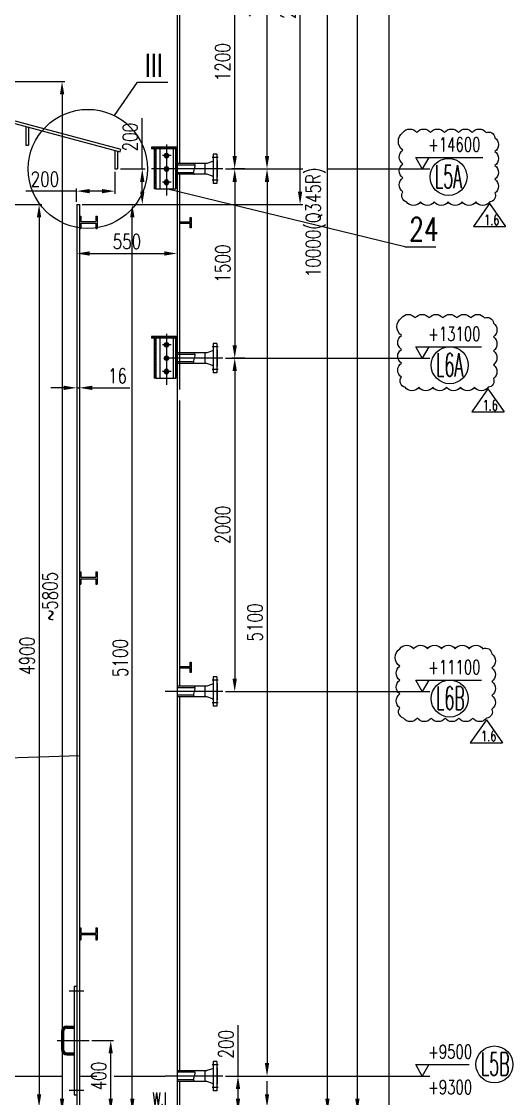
# Model space of a CAD drawing. Extents: x 45567 to 121349, y -17555 to 19241.
# Drawn here: x 45737.4 to 45843.2, y 10182.2 to 10415.1 of the extents above; entities that cross this region are included whole.
import ezdxf
from ezdxf.enums import TextEntityAlignment as Align

# ---------------------------------------------------------------- set-up
doc = ezdxf.new("R2010")
doc.units = 0
doc.header["$LTSCALE"] = 30
doc.header["$MEASUREMENT"] = 0
doc.linetypes.add('CENTER2', pattern=[1.125, 0.75, -0.125, 0.125, -0.125])
doc.linetypes.add('LIDIVIDE', pattern=[0.65, 0.4, -0.05, 0.05, -0.05, 0.05, -0.05])
doc.layers.get('DEFPOINTS').update_dxf_attribs({"linetype": 'CONTINUOUS'})
for name, color, linetype in [('1', 2, 'CONTINUOUS'), ('2', 1, 'CONTINUOUS'), ('3', 3, 'CENTER2'), ('4', 3, 'CENTER2'), ('5', 6, 'LIDIVIDE')]:
    doc.layers.add(name, color=color, linetype=linetype)
doc.styles.add('HZ', font='simplex.shx', dxfattribs={"width": 0.75, "bigfont": 'SBTXT.shx'})
doc.styles.get("Standard").update_dxf_attribs({"font": 'simplex', "width": 0.75, "bigfont": 'SBTXT'})
doc.dimstyles.new('STANDARD$0', dxfattribs={"dimtxt": 3.2, "dimasz": 2.8, "dimexe": 0.6, "dimexo": 0.6, "dimgap": 1, "dimtad": 1, "dimdec": 0, "dimzin": 0, "dimdsep": 46, "dimtxsty": 'HZ', "dimcen": 0.09, "dimadec": 0, "dimazin": 0, "dimtfac": 1, "dimtdec": 0, "dimtmove": 0, "dimatfit": 3, "dimfxl": 0, "dimtolj": 1, "dimtzin": 0, "dimarcsym": 0})
doc.dimstyles.new('STANDARD$2', dxfattribs={"dimtxt": 3.2, "dimasz": 2.8, "dimexe": 1, "dimexo": 0, "dimgap": 0.4, "dimtad": 1, "dimtih": 1, "dimtoh": 1, "dimdec": 0, "dimzin": 0, "dimdsep": 46, "dimtxsty": 'HZ', "dimcen": 0.75, "dimclrd": 256, "dimclre": 256, "dimclrt": 256, "dimadec": 0, "dimazin": 0, "dimtfac": 1, "dimtdec": 0, "dimtmove": 0, "dimatfit": 3, "dimfxl": 0, "dimtolj": 1, "dimtzin": 0, "dimlwd": -1, "dimlwe": -1, "dimarcsym": 0})

# ---------------------------------------------------------------- blocks, each defined once
blk = doc.blocks.new('*D1521')
at = {"layer": '1', "color": 0, "lineweight": -2}
for p, q in [((45790.54, 10183.14), (45790.54, 10185.94)), ((45772.39, 10180.34), (45791.14, 10180.34)), ((45772.39, 10179.38), (45791.14, 10179.38)), ((45790.54, 10180.34), (45790.54, 10179.38)), ((45790.54, 10176.58), (45790.54, 10167.9))]:
    blk.add_line(p, q, dxfattribs=at)
at = {"layer": '1', "color": 0}
for points in [[(45790.07, 10183.14), (45791, 10183.14), (45790.54, 10180.34)], [(45790.07, 10176.58), (45791, 10176.58), (45790.54, 10179.38)]]:
    blk.add_solid(points, dxfattribs=at)
at = {"layer": 'DEFPOINTS', "color": 0}
for p in [(45771.79, 10180.34), (45771.79, 10179.38), (45790.54, 10180.34)]:
    blk.add_point(p, dxfattribs=at)
at = {"layer": '1', "color": 0, "insert": (45787.94, 10170.84), "char_height": 3.2, "attachment_point": 5, "rotation": 90, "style": 'HZ'}
blk.add_mtext('\\A1;25', dxfattribs=at)
blk = doc.blocks.new('*D1522')
at = {"layer": '1', "color": 0, "lineweight": -2}
for p, q in [((45784.26, 10187.07), (45784.26, 10198.05)), ((45781.58, 10187.07), (45784.86, 10187.07)), ((45784.26, 10182.18), (45784.26, 10184.27)), ((45790.96, 10179.38), (45783.66, 10179.38))]:
    blk.add_line(p, q, dxfattribs=at)
at = {"layer": '1', "color": 0}
for points in [[(45783.79, 10184.27), (45784.73, 10184.27), (45784.26, 10187.07)], [(45783.79, 10182.18), (45784.73, 10182.18), (45784.26, 10179.38)]]:
    blk.add_solid(points, dxfattribs=at)
at = {"layer": 'DEFPOINTS', "color": 0}
for p in [(45780.98, 10187.07), (45784.26, 10187.07), (45791.56, 10179.38)]:
    blk.add_point(p, dxfattribs=at)
at = {"layer": '1', "color": 0, "insert": (45781.66, 10193.96), "char_height": 3.2, "attachment_point": 5, "rotation": 90, "style": 'HZ'}
blk.add_mtext('\\A1;200', dxfattribs=at)
blk = doc.blocks.new('*D1534')
at = {"layer": '1', "color": 0, "lineweight": -2}
for p, q in [((45752.66, 10194.77), (45757.33, 10194.77)), ((45756.73, 10182.18), (45756.73, 10191.97)), ((45757.06, 10179.38), (45757.33, 10179.38))]:
    blk.add_line(p, q, dxfattribs=at)
at = {"layer": '1', "color": 0}
for points in [[(45756.26, 10191.97), (45757.19, 10191.97), (45756.73, 10194.77)], [(45756.26, 10182.18), (45757.19, 10182.18), (45756.73, 10179.38)]]:
    blk.add_solid(points, dxfattribs=at)
at = {"layer": 'DEFPOINTS', "color": 0}
for p in [(45752.06, 10194.77), (45756.73, 10194.77), (45756.46, 10179.38)]:
    blk.add_point(p, dxfattribs=at)
at = {"layer": '1', "color": 0, "insert": (45754.13, 10187.07), "char_height": 3.2, "attachment_point": 5, "rotation": 90, "style": 'HZ'}
blk.add_mtext('\\A1;400', dxfattribs=at)
blk = doc.blocks.new('*D1535')
at = {"layer": '1', "color": 0, "lineweight": -2}
for p, q in [((45750.54, 10375.54), (45762, 10375.54)), ((45761.4, 10182.18), (45761.4, 10372.74)), ((45760.72, 10179.38), (45762, 10179.38))]:
    blk.add_line(p, q, dxfattribs=at)
at = {"layer": '1', "color": 0}
for points in [[(45760.93, 10372.74), (45761.87, 10372.74), (45761.4, 10375.54)], [(45760.93, 10182.18), (45761.87, 10182.18), (45761.4, 10179.38)]]:
    blk.add_solid(points, dxfattribs=at)
at = {"layer": 'DEFPOINTS', "color": 0}
for p in [(45749.94, 10375.54), (45761.4, 10375.54), (45760.12, 10179.38)]:
    blk.add_point(p, dxfattribs=at)
at = {"layer": '1', "color": 0, "insert": (45758.8, 10277.46), "char_height": 3.2, "attachment_point": 5, "rotation": 90, "style": 'HZ'}
blk.add_mtext('\\A1;5100', dxfattribs=at)
blk = doc.blocks.new('*D1546')
at = {"layer": '1', "color": 0, "lineweight": -2}
for p, q in [((45781.58, 10383.23), (45791.14, 10383.23)), ((45790.54, 10380.43), (45790.54, 10189.87)), ((45784.86, 10187.07), (45791.14, 10187.07))]:
    blk.add_line(p, q, dxfattribs=at)
at = {"layer": '1', "color": 0}
for points in [[(45790.07, 10380.43), (45791, 10380.43), (45790.54, 10383.23)], [(45790.07, 10189.87), (45791, 10189.87), (45790.54, 10187.07)]]:
    blk.add_solid(points, dxfattribs=at)
at = {"layer": 'DEFPOINTS', "color": 0}
for p in [(45780.98, 10383.23), (45784.26, 10187.07), (45790.54, 10187.07)]:
    blk.add_point(p, dxfattribs=at)
at = {"layer": '1', "color": 0, "insert": (45787.94, 10285.15), "char_height": 3.2, "attachment_point": 5, "rotation": 90, "style": 'HZ'}
blk.add_mtext('\\A1;5100', dxfattribs=at)
blk = doc.blocks.new('*D1547')
at = {"layer": '1', "color": 0, "lineweight": -2}
for p, q in [((45781.58, 10456.31), (45791.14, 10456.31)), ((45790.54, 10386.03), (45790.54, 10453.51)), ((45786.96, 10383.23), (45791.14, 10383.23))]:
    blk.add_line(p, q, dxfattribs=at)
at = {"layer": '1', "color": 0}
for points in [[(45790.07, 10453.51), (45791, 10453.51), (45790.54, 10456.31)], [(45790.07, 10386.03), (45791, 10386.03), (45790.54, 10383.23)]]:
    blk.add_solid(points, dxfattribs=at)
at = {"layer": 'DEFPOINTS', "color": 0}
for p in [(45780.98, 10456.31), (45790.54, 10456.31), (45786.36, 10383.23)]:
    blk.add_point(p, dxfattribs=at)
at = {"layer": '1', "color": 0, "insert": (45787.94, 10419.77), "char_height": 3.2, "attachment_point": 5, "rotation": 90, "style": 'HZ'}
blk.add_mtext('\\A1;1900', dxfattribs=at)
blk = doc.blocks.new('*D1548')
at = {"layer": '1', "color": 0, "lineweight": -2}
for p, q in [((45751.13, 10429.38), (45784.14, 10429.38)), ((45783.54, 10386.03), (45783.54, 10426.58)), ((45783.17, 10383.23), (45782.94, 10383.23))]:
    blk.add_line(p, q, dxfattribs=at)
at = {"layer": '1', "color": 0}
for points in [[(45783.08, 10426.58), (45784.01, 10426.58), (45783.54, 10429.38)], [(45783.08, 10386.03), (45784.01, 10386.03), (45783.54, 10383.23)]]:
    blk.add_solid(points, dxfattribs=at)
at = {"layer": 'DEFPOINTS', "color": 0}
for p in [(45750.53, 10429.38), (45783.54, 10429.38), (45783.77, 10383.23)]:
    blk.add_point(p, dxfattribs=at)
at = {"layer": '1', "color": 0, "insert": (45780.94, 10406.31), "char_height": 3.2, "attachment_point": 5, "rotation": 90, "style": 'HZ'}
blk.add_mtext('\\A1;1200', dxfattribs=at)
blk = doc.blocks.new('*D1550')
at = {"layer": '1', "color": 0, "lineweight": -2}
for p, q in [((45782.78, 10464), (45798.29, 10464)), ((45797.69, 10378.34), (45797.69, 10461.2)), ((45762.6, 10375.54), (45798.29, 10375.54))]:
    blk.add_line(p, q, dxfattribs=at)
at = {"layer": '1', "color": 0}
for points in [[(45797.22, 10461.2), (45798.15, 10461.2), (45797.69, 10464)], [(45797.22, 10378.34), (45798.15, 10378.34), (45797.69, 10375.54)]]:
    blk.add_solid(points, dxfattribs=at)
at = {"layer": 'DEFPOINTS', "color": 0}
for p in [(45782.18, 10464), (45797.69, 10464), (45762, 10375.54)]:
    blk.add_point(p, dxfattribs=at)
at = {"layer": '1', "color": 0, "insert": (45795.09, 10419.77), "char_height": 3.2, "attachment_point": 5, "rotation": 90, "style": 'HZ'}
blk.add_mtext('\\A1;2300', dxfattribs=at)
blk = doc.blocks.new('*D1565')
at = {"layer": '1', "color": 0, "lineweight": -2}
for p, q in [((45772.19, 10564), (45804.2, 10564)), ((45803.6, 10182.18), (45803.6, 10561.2)), ((45794.38, 10179.38), (45804.2, 10179.38))]:
    blk.add_line(p, q, dxfattribs=at)
at = {"layer": '1', "color": 0}
for points in [[(45803.14, 10561.2), (45804.07, 10561.2), (45803.6, 10564)], [(45803.14, 10182.18), (45804.07, 10182.18), (45803.6, 10179.38)]]:
    blk.add_solid(points, dxfattribs=at)
at = {"layer": 'DEFPOINTS', "color": 0}
for p in [(45771.59, 10564), (45803.6, 10564), (45793.78, 10179.38)]:
    blk.add_point(p, dxfattribs=at)
at = {"layer": '1', "color": 0, "insert": (45801.07, 10371.69), "char_height": 3.2, "attachment_point": 5, "rotation": 90, "style": 'HZ'}
blk.add_mtext('\\A1;10000(Q345R)', dxfattribs=at)
blk = doc.blocks.new('*D1574')
at = {"layer": '1', "color": 0, "lineweight": -2}
for p, q in [((45804.2, 11006.31), (45810.68, 11006.31)), ((45810.08, 10182.18), (45810.08, 11003.51)), ((45801.56, 10179.38), (45810.68, 10179.38))]:
    blk.add_line(p, q, dxfattribs=at)
at = {"layer": '1', "color": 0}
for points in [[(45809.61, 11003.51), (45810.55, 11003.51), (45810.08, 11006.31)], [(45809.61, 10182.18), (45810.55, 10182.18), (45810.08, 10179.38)]]:
    blk.add_solid(points, dxfattribs=at)
at = {"layer": 'DEFPOINTS', "color": 0}
for p in [(45803.6, 11006.31), (45810.08, 11006.31), (45800.96, 10179.38)]:
    blk.add_point(p, dxfattribs=at)
at = {"layer": '1', "color": 0, "insert": (45807.54, 10592.84), "char_height": 3.2, "attachment_point": 5, "rotation": 90, "style": 'HZ'}
blk.add_mtext('\\A1;21500(T.L TO T.L)', dxfattribs=at)
blk = doc.blocks.new('*D1575')
at = {"layer": '1', "color": 0, "lineweight": -2}
for p, q in [((45721.54, 11033.23), (45817.58, 11033.23)), ((45816.98, 9972.32), (45816.98, 11030.43)), ((45809.76, 9969.52), (45817.58, 9969.52))]:
    blk.add_line(p, q, dxfattribs=at)
at = {"layer": '1', "color": 0}
for points in [[(45816.51, 11030.43), (45817.44, 11030.43), (45816.98, 11033.23)], [(45816.51, 9972.32), (45817.44, 9972.32), (45816.98, 9969.52)]]:
    blk.add_solid(points, dxfattribs=at)
at = {"layer": 'DEFPOINTS', "color": 0}
for p in [(45720.94, 11033.23), (45816.98, 11033.23), (45809.16, 9969.52)]:
    blk.add_point(p, dxfattribs=at)
at = {"layer": '1', "color": 0, "insert": (45814.38, 10501.37), "char_height": 3.2, "attachment_point": 5, "rotation": 90, "style": 'HZ'}
blk.add_mtext('\\A1;31200', dxfattribs=at)
blk = doc.blocks.new('*D1817')
at = {"layer": '1', "color": 0, "lineweight": -2}
for p, q in [((45757.63, 10382.63), (45757.63, 10377.83)), ((45749.36, 10376.14), (45749.36, 10379.03)), ((45749.36, 10378.43), (45738.39, 10378.43)), ((45754.83, 10378.43), (45752.16, 10378.43))]:
    blk.add_line(p, q, dxfattribs=at)
at = {"layer": '1', "color": 0}
for points in [[(45752.16, 10378.89), (45752.16, 10377.96), (45749.36, 10378.43)], [(45754.83, 10378.89), (45754.83, 10377.96), (45757.63, 10378.43)]]:
    blk.add_solid(points, dxfattribs=at)
at = {"layer": 'DEFPOINTS', "color": 0}
for p in [(45757.63, 10383.23), (45757.63, 10378.43), (45749.36, 10375.54)]:
    blk.add_point(p, dxfattribs=at)
at = {"layer": '1', "color": 0, "insert": (45742.48, 10381.03), "char_height": 3.2, "attachment_point": 5, "style": 'HZ'}
blk.add_mtext('\\A1;200', dxfattribs=at)
blk = doc.blocks.new('*D1818')
at = {"layer": '1', "color": 0, "lineweight": -2}
for p, q in [((45763.55, 10383.23), (45763.55, 10394.2)), ((45758.81, 10383.23), (45764.15, 10383.23)), ((45763.55, 10378.34), (45763.55, 10380.43)), ((45750.54, 10375.54), (45764.15, 10375.54))]:
    blk.add_line(p, q, dxfattribs=at)
at = {"layer": '1', "color": 0}
for points in [[(45763.08, 10380.43), (45764.02, 10380.43), (45763.55, 10383.23)], [(45763.08, 10378.34), (45764.02, 10378.34), (45763.55, 10375.54)]]:
    blk.add_solid(points, dxfattribs=at)
at = {"layer": 'DEFPOINTS', "color": 0}
for p in [(45758.21, 10383.23), (45763.55, 10383.23), (45749.94, 10375.54)]:
    blk.add_point(p, dxfattribs=at)
at = {"layer": '1', "color": 0, "insert": (45760.95, 10390.11), "char_height": 3.2, "attachment_point": 5, "rotation": 90, "style": 'HZ'}
blk.add_mtext('\\A1;200', dxfattribs=at)
blk = doc.blocks.new('*D1819')
at = {"layer": '1'}
for p, q in [((45712.4, 10401.22), (45720.05, 10401.22)), ((45715.93, 10393.38), (45707.31, 10393.38))]:
    blk.add_line(p, q, dxfattribs=at)
for start, end in [(14.0807, 28.1614), (345, 0), (316.6202, 345), (316.8386, 330.9193)]:
    blk.add_arc((45707.63, 10401.22), 11.42, start, end, dxfattribs=at)
for points in [[(45719.17, 10404.06), (45718.25, 10403.95), (45719.05, 10401.22)], [(45717.18, 10395.85), (45718.05, 10395.5), (45718.67, 10398.27)]]:
    blk.add_solid(points, dxfattribs=at)
at = {"layer": 'DEFPOINTS', "color": 0}
for p in [(45707.63, 10401.22), (45708.79, 10400.91), (45712.4, 10401.22), (45719.01, 10400.23), (45758.94, 10387.48)]:
    blk.add_point(p, dxfattribs=at)
at = {"layer": '1', "insert": (45710.22, 10395.38), "char_height": 3.2, "attachment_point": 5, "style": 'HZ'}
blk.add_mtext('\\A1;15°', dxfattribs=at)
blk = doc.blocks.new('*D1850')
at = {"layer": '1', "color": 0, "lineweight": -2}
blk.add_line((45752.16, 10364.94), (45768.29, 10364.94), dxfattribs=at)
at = {"layer": '1', "color": 0}
for points in [[(45752.16, 10365.41), (45752.16, 10364.48), (45749.36, 10364.94)], [(45768.29, 10365.41), (45768.29, 10364.48), (45771.09, 10364.94)]]:
    blk.add_solid(points, dxfattribs=at)
at = {"layer": 'DEFPOINTS', "color": 0}
for p in [(45749.36, 10364.94), (45771.09, 10364.94), (45771.09, 10364.94)]:
    blk.add_point(p, dxfattribs=at)
at = {"layer": '1', "color": 0, "insert": (45760.23, 10367.54), "char_height": 3.2, "attachment_point": 5, "style": 'HZ'}
blk.add_mtext('\\A1;550', dxfattribs=at)
blk = doc.blocks.new('*D1918')
at = {"layer": '1', "color": 0, "lineweight": -2}
for p, q in [((45707.39, 10402.13), (45746.8, 10402.13)), ((45746.2, 10399.33), (45746.2, 10182.18)), ((45746.53, 10179.38), (45746.8, 10179.38))]:
    blk.add_line(p, q, dxfattribs=at)
at = {"layer": '1', "color": 0}
for points in [[(45745.74, 10399.33), (45746.67, 10399.33), (45746.2, 10402.13)], [(45745.74, 10182.18), (45746.67, 10182.18), (45746.2, 10179.38)]]:
    blk.add_solid(points, dxfattribs=at)
at = {"layer": 'DEFPOINTS', "color": 0}
for p in [(45706.79, 10402.13), (45745.93, 10179.38), (45746.2, 10179.38)]:
    blk.add_point(p, dxfattribs=at)
at = {"layer": '1', "color": 0, "insert": (45743.6, 10290.76), "char_height": 3.2, "attachment_point": 5, "rotation": 90, "style": 'HZ'}
blk.add_mtext('\\A1;~5805', dxfattribs=at)
blk = doc.blocks.new('*D2031')
at = {"layer": '1', "color": 0, "lineweight": -2}
for p, q in [((45724.98, 10375.55), (45741.83, 10375.55)), ((45741.23, 10372.75), (45741.23, 10183.14)), ((45739.37, 10180.34), (45741.83, 10180.34))]:
    blk.add_line(p, q, dxfattribs=at)
at = {"layer": '1', "color": 0}
for points in [[(45740.76, 10372.75), (45741.7, 10372.75), (45741.23, 10375.55)], [(45740.76, 10183.14), (45741.7, 10183.14), (45741.23, 10180.34)]]:
    blk.add_solid(points, dxfattribs=at)
at = {"layer": 'DEFPOINTS', "color": 0}
for p in [(45724.38, 10375.55), (45738.77, 10180.34), (45741.23, 10180.34)]:
    blk.add_point(p, dxfattribs=at)
at = {"layer": '1', "color": 0, "insert": (45738.63, 10277.95), "char_height": 3.2, "attachment_point": 5, "rotation": 90, "style": 'HZ'}
blk.add_mtext('\\A1;4900', dxfattribs=at)
blk = doc.blocks.new('*D2032')
at = {"layer": '1', "color": 0, "lineweight": -2}
for p, q in [((45746.56, 10335.89), (45743.76, 10335.89)), ((45749.36, 10335.89), (45749.94, 10335.89)), ((45752.74, 10335.89), (45760.85, 10335.89))]:
    blk.add_line(p, q, dxfattribs=at)
at = {"layer": '1', "color": 0}
for points in [[(45746.56, 10336.36), (45746.56, 10335.43), (45749.36, 10335.89)], [(45752.74, 10336.36), (45752.74, 10335.43), (45749.94, 10335.89)]]:
    blk.add_solid(points, dxfattribs=at)
at = {"layer": 'DEFPOINTS', "color": 0}
for p in [(45749.36, 10335.89), (45749.94, 10335.89), (45749.94, 10335.89)]:
    blk.add_point(p, dxfattribs=at)
at = {"layer": '1', "color": 0, "insert": (45758.2, 10338.49), "char_height": 3.2, "attachment_point": 5, "style": 'HZ'}
blk.add_mtext('\\A1;16', dxfattribs=at)
blk = doc.blocks.new('*D2190')
at = {"layer": '1', "color": 0, "lineweight": -2}
for p, q in [((45785.76, 10383.23), (45782.95, 10383.23)), ((45783.55, 10380.43), (45783.55, 10345.11)), ((45781.58, 10342.31), (45784.15, 10342.31))]:
    blk.add_line(p, q, dxfattribs=at)
at = {"layer": '1', "color": 0}
for points in [[(45783.08, 10380.43), (45784.02, 10380.43), (45783.55, 10383.23)], [(45783.08, 10345.11), (45784.02, 10345.11), (45783.55, 10342.31)]]:
    blk.add_solid(points, dxfattribs=at)
at = {"layer": 'DEFPOINTS', "color": 0}
for p in [(45786.36, 10383.23), (45780.98, 10342.31), (45783.55, 10342.31)]:
    blk.add_point(p, dxfattribs=at)
at = {"layer": '1', "color": 0, "insert": (45780.95, 10362.77), "char_height": 3.2, "attachment_point": 5, "rotation": 90, "style": 'HZ'}
blk.add_mtext('\\A1;1500', dxfattribs=at)
blk = doc.blocks.new('*D2191')
at = {"layer": '1', "color": 0, "lineweight": -2}
for p, q in [((45785.76, 10342.31), (45782.95, 10342.31)), ((45783.55, 10339.51), (45783.55, 10273.03)), ((45781.58, 10270.23), (45784.15, 10270.23))]:
    blk.add_line(p, q, dxfattribs=at)
at = {"layer": '1', "color": 0}
for points in [[(45783.08, 10339.51), (45784.02, 10339.51), (45783.55, 10342.31)], [(45783.08, 10273.03), (45784.02, 10273.03), (45783.55, 10270.23)]]:
    blk.add_solid(points, dxfattribs=at)
at = {"layer": 'DEFPOINTS', "color": 0}
for p in [(45786.36, 10342.31), (45780.98, 10270.23), (45783.55, 10270.23)]:
    blk.add_point(p, dxfattribs=at)
at = {"layer": '1', "color": 0, "insert": (45780.95, 10306.27), "char_height": 3.2, "attachment_point": 5, "rotation": 90, "style": 'HZ'}
blk.add_mtext('\\A1;2000', dxfattribs=at)

msp = doc.modelspace()

# ---------------------------------------------------------------- hatches: boundary and pattern name
at = {"layer": '1'}
h = msp.add_hatch(dxfattribs=at)
h.set_pattern_fill('ANSI31', color=256, scale=2.307692, angle=90, style=0)
h.set_pattern_definition([(45, (78169.84028, 1075.613), (0.2039731075, -0.2039731075), [])])
h.paths.add_polyline_path([(45769.132488, 10387.901188), (45771.094027, 10387.901188), (45771.094027, 10387.555034), (45769.132488, 10387.555034)])
h.paths.add_polyline_path([(45765.555565, 10387.901188), (45768.44018, 10387.901188), (45768.44018, 10387.555034), (45765.555565, 10387.555034)])
h = msp.add_hatch(dxfattribs=at)
h.set_pattern_fill('ANSI31', color=256, scale=2.307692, style=0)
h.set_pattern_definition([(135, (78169.84028, 1075.613), (0.2039731075, 0.2039731075), [])])
h.paths.add_polyline_path([(45766.478642, 10383.228111), (45766.132488, 10383.228111), (45766.132488, 10387.555034), (45766.478642, 10387.555034)])
h.paths.add_polyline_path([(45766.478642, 10378.901188), (45766.132488, 10378.901188), (45766.132488, 10383.228111), (45766.478642, 10383.228111)])
h = msp.add_hatch(dxfattribs=at)
h.set_pattern_fill('ANSI31', color=256, scale=2.307692, angle=90, style=0)
h.set_pattern_definition([(45, (78169.84028, 1034.69047), (0.2039731075, -0.2039731075), [])])
h.paths.add_polyline_path([(45769.132488, 10346.978645), (45771.094027, 10346.978645), (45771.094027, 10346.632492), (45769.132488, 10346.632492)])
h.paths.add_polyline_path([(45765.555565, 10346.978645), (45768.44018, 10346.978645), (45768.44018, 10346.632492), (45765.555565, 10346.632492)])
h = msp.add_hatch(dxfattribs=at)
h.set_pattern_fill('ANSI31', color=256, scale=2.307692, style=0)
h.set_pattern_definition([(135, (78169.84028, 1034.69047), (0.2039731075, 0.2039731075), [])])
h.paths.add_polyline_path([(45766.478642, 10342.305569), (45766.132488, 10342.305569), (45766.132488, 10346.632492), (45766.478642, 10346.632492)])
h.paths.add_polyline_path([(45766.478642, 10337.978646), (45766.132488, 10337.978646), (45766.132488, 10342.305569), (45766.478642, 10342.305569)])

# ---------------------------------------------------------------- linework, layer by layer
for p, q in [((45757.53653, 10394.7503), (45762.485349, 10402.009621)), ((45762.485349, 10402.009621), (45769.11724, 10402.009621)), ((45770.677923, 10387.393265), (45770.797625, 10387.393265)), ((45770.677923, 10387.240813), (45770.797625, 10387.240813)), ((45770.677923, 10387.094265), (45770.797625, 10387.094265)), ((45770.677923, 10386.93957), (45770.797625, 10386.93957)), ((45770.677923, 10386.787118), (45770.797625, 10386.787118)), ((45770.677923, 10386.64057), (45770.797625, 10386.64057)), ((45770.677923, 10386.494023), (45770.797625, 10386.494023)), ((45770.677923, 10386.341571), (45770.797625, 10386.341571)), ((45770.677923, 10386.189118), (45770.797625, 10386.189118)), ((45770.677923, 10386.042571), (45770.797625, 10386.042571)), ((45770.677923, 10385.896023), (45770.797625, 10385.896023)), ((45770.677923, 10385.743571), (45770.797625, 10385.743571)), ((45770.677923, 10385.588876), (45770.797625, 10385.588876)), ((45770.677923, 10385.442329), (45770.797625, 10385.442329)), ((45770.677923, 10385.289876), (45770.797625, 10385.289876)), ((45770.677923, 10385.137424), (45770.797625, 10385.137424)), ((45770.677923, 10384.990877), (45770.797625, 10384.990877)), ((45770.677923, 10384.836182), (45770.797625, 10384.836182)), ((45770.677923, 10384.68373), (45770.797625, 10384.68373)), ((45770.677923, 10384.537182), (45770.797625, 10384.537182)), ((45770.677923, 10384.390635), (45770.797625, 10384.390635)), ((45770.677923, 10384.238182), (45770.797625, 10384.238182)), ((45770.677923, 10384.08573), (45770.797625, 10384.08573)), ((45770.677923, 10383.939183), (45770.797625, 10383.939183)), ((45770.677923, 10383.792635), (45770.797625, 10383.792635)), ((45822.694919, 10385.700958), (45837.25401, 10385.700958)), ((45824.122617, 10383.228111), (45822.694919, 10385.700958)), ((45825.550316, 10385.700958), (45824.122617, 10383.228111)), ((45770.677923, 10383.640183), (45770.797625, 10383.640183)), ((45770.677923, 10383.485488), (45770.797625, 10383.485488)), ((45770.677923, 10383.33894), (45770.797625, 10383.33894)), ((45770.677923, 10383.186488), (45770.797625, 10383.186488)), ((45770.677923, 10383.186488), (45770.797625, 10383.186488)), ((45770.677923, 10383.034036), (45770.797625, 10383.034036)), ((45770.677923, 10382.887488), (45770.797625, 10382.887488)), ((45770.677923, 10382.732793), (45770.797625, 10382.732793)), ((45770.677923, 10382.580341), (45770.797625, 10382.580341)), ((45770.677923, 10382.433794), (45770.797625, 10382.433794)), ((45770.677923, 10382.287246), (45770.797625, 10382.287246)), ((45770.677923, 10382.134794), (45770.797625, 10382.134794)), ((45770.677923, 10381.982342), (45770.797625, 10381.982342)), ((45770.677923, 10381.835794), (45770.797625, 10381.835794)), ((45770.677923, 10381.689247), (45770.797625, 10381.689247)), ((45770.677923, 10381.536795), (45770.797625, 10381.536795)), ((45770.677923, 10381.3821), (45770.797625, 10381.3821)), ((45791.135721, 10383.228111), (45798.274163, 10383.228111)), ((45803.504608, 10383.228111), (45825.749436, 10383.228111)), ((45770.677923, 10381.235552), (45770.797625, 10381.235552)), ((45770.677923, 10381.0831), (45770.797625, 10381.0831)), ((45770.677923, 10380.930648), (45770.797625, 10380.930648)), ((45770.677923, 10380.7841), (45770.797625, 10380.7841)), ((45770.677923, 10380.629405), (45770.797625, 10380.629405)), ((45770.677923, 10380.476953), (45770.797625, 10380.476953)), ((45770.677923, 10380.330405), (45770.797625, 10380.330405)), ((45770.677923, 10380.183858), (45770.797625, 10380.183858)), ((45770.677923, 10380.031406), (45770.797625, 10380.031406)), ((45770.677923, 10379.878953), (45770.797625, 10379.878953)), ((45770.677923, 10379.732406), (45770.797625, 10379.732406)), ((45770.677923, 10379.585858), (45770.797625, 10379.585858)), ((45770.677923, 10379.433406), (45770.797625, 10379.433406)), ((45770.677923, 10379.278711), (45770.797625, 10379.278711)), ((45770.677923, 10379.132164), (45770.797625, 10379.132164)), ((45820.366564, 10366.389753), (45768.786334, 10378.901188)), ((45770.677923, 10378.979711), (45770.797625, 10378.979711)), ((45770.677923, 10346.470722), (45770.797625, 10346.470722)), ((45770.677923, 10346.31827), (45770.797625, 10346.31827)), ((45770.677923, 10346.171722), (45770.797625, 10346.171722)), ((45770.677923, 10346.017027), (45770.797625, 10346.017027)), ((45770.677923, 10345.864575), (45770.797625, 10345.864575)), ((45770.677923, 10345.718028), (45770.797625, 10345.718028)), ((45770.677923, 10345.57148), (45770.797625, 10345.57148)), ((45770.677923, 10345.419028), (45770.797625, 10345.419028)), ((45770.677923, 10345.266576), (45770.797625, 10345.266576)), ((45770.677923, 10345.120028), (45770.797625, 10345.120028)), ((45770.677923, 10344.973481), (45770.797625, 10344.973481)), ((45770.677923, 10344.821029), (45770.797625, 10344.821029)), ((45770.677923, 10344.666334), (45770.797625, 10344.666334)), ((45770.677923, 10344.519786), (45770.797625, 10344.519786)), ((45770.677923, 10344.367334), (45770.797625, 10344.367334)), ((45770.677923, 10344.214882), (45770.797625, 10344.214882)), ((45770.677923, 10344.068334), (45770.797625, 10344.068334)), ((45822.694919, 10344.778415), (45836.942512, 10344.778415)), ((45824.122617, 10342.305569), (45822.694919, 10344.778415)), ((45825.550316, 10344.778415), (45824.122617, 10342.305569)), ((45770.677923, 10343.913639), (45770.797625, 10343.913639)), ((45770.677923, 10343.761187), (45770.797625, 10343.761187)), ((45770.677923, 10343.614639), (45770.797625, 10343.614639)), ((45770.677923, 10343.468092), (45770.797625, 10343.468092)), ((45770.677923, 10343.31564), (45770.797625, 10343.31564)), ((45770.677923, 10343.163187), (45770.797625, 10343.163187)), ((45770.677923, 10343.01664), (45770.797625, 10343.01664)), ((45770.677923, 10342.870092), (45770.797625, 10342.870092)), ((45770.677923, 10342.71764), (45770.797625, 10342.71764)), ((45770.677923, 10342.562945), (45770.797625, 10342.562945)), ((45770.677923, 10342.416398), (45770.797625, 10342.416398)), ((45770.677923, 10342.263945), (45770.797625, 10342.263945)), ((45770.677923, 10342.263945), (45770.797625, 10342.263945)), ((45770.677923, 10342.111493), (45770.797625, 10342.111493)), ((45770.677923, 10341.964946), (45770.797625, 10341.964946)), ((45770.677923, 10341.810251), (45770.797625, 10341.810251)), ((45784.150545, 10342.305569), (45825.749436, 10342.305569)), ((45770.677923, 10341.657798), (45770.797625, 10341.657798)), ((45770.677923, 10341.511251), (45770.797625, 10341.511251)), ((45770.677923, 10341.364704), (45770.797625, 10341.364704)), ((45770.677923, 10341.212251), (45770.797625, 10341.212251)), ((45770.677923, 10341.059799), (45770.797625, 10341.059799)), ((45770.677923, 10340.913252), (45770.797625, 10340.913252)), ((45770.677923, 10340.766704), (45770.797625, 10340.766704)), ((45770.677923, 10340.614252), (45770.797625, 10340.614252)), ((45770.677923, 10340.459557), (45770.797625, 10340.459557)), ((45770.677923, 10340.313009), (45770.797625, 10340.313009)), ((45770.677923, 10340.160557), (45770.797625, 10340.160557)), ((45770.677923, 10340.008105), (45770.797625, 10340.008105)), ((45770.677923, 10339.861557), (45770.797625, 10339.861557)), ((45770.677923, 10339.706862), (45770.797625, 10339.706862)), ((45770.677923, 10339.55441), (45770.797625, 10339.55441)), ((45770.677923, 10339.407863), (45770.797625, 10339.407863)), ((45770.677923, 10339.261315), (45770.797625, 10339.261315)), ((45770.677923, 10339.108863), (45770.797625, 10339.108863)), ((45770.677923, 10338.956411), (45770.797625, 10338.956411)), ((45770.677923, 10338.809863), (45770.797625, 10338.809863)), ((45770.677923, 10338.663316), (45770.797625, 10338.663316)), ((45770.677923, 10338.510864), (45770.797625, 10338.510864)), ((45770.677923, 10338.356169), (45770.797625, 10338.356169)), ((45770.677923, 10338.209621), (45770.797625, 10338.209621)), ((45770.677923, 10338.057169), (45770.797625, 10338.057169)), ((45822.694919, 10272.703839), (45836.942512, 10272.703839)), ((45824.122617, 10270.230992), (45822.694919, 10272.703839)), ((45825.550316, 10272.703839), (45824.122617, 10270.230992)), ((45784.150545, 10270.230992), (45825.749436, 10270.230992)), ((45609.583274, 10251.972851), (45749.940181, 10256.400248)), ((45822.694919, 10189.547114), (45834.22889, 10189.547114)), ((45824.122617, 10187.074267), (45822.694919, 10189.547114)), ((45825.550316, 10189.547114), (45824.122617, 10187.074267)), ((45791.135721, 10187.074267), (45825.749436, 10187.074267))]:
    msp.add_line(p, q, dxfattribs=at)
for points in [[(45819.927973, 10391.073858, -0.52056705), (45822.927973, 10391.073858, -0.52056705), (45825.927973, 10391.073858, -0.52056705), (45828.927973, 10391.073858, -0.52056705), (45831.927973, 10391.073858, -0.52056705), (45834.927973, 10391.073858, -0.52056705), (45837.927973, 10391.073858, -0.52056705), (45839.833352, 10389.979236, -0.52056705), (45839.833352, 10386.979236, -0.52056705), (45839.833352, 10383.979236, -0.52056705), (45839.833352, 10380.979236, -0.52056705), (45839.833352, 10377.979236, -0.52056705), (45838.721894, 10376.090694, -0.52056705), (45835.721894, 10376.090694, -0.52056705), (45832.721894, 10376.090694, -0.52056705), (45829.721894, 10376.090694, -0.52056705), (45826.721894, 10376.090694, -0.52056705), (45823.721894, 10376.090694, -0.52056705), (45820.721894, 10376.090694, -0.52056705), (45819.927973, 10378.296774, -0.52056705), (45819.927973, 10381.296774, -0.52056705), (45819.927973, 10384.296774, -0.52056705), (45819.927973, 10387.296774, -0.52056705)], [(45819.595789, 10350.995111, -0.52056705), (45822.595789, 10350.995111, -0.52056705), (45825.595789, 10350.995111, -0.52056705), (45828.595789, 10350.995111, -0.52056705), (45831.595789, 10350.995111, -0.52056705), (45834.595789, 10350.995111, -0.52056705), (45837.595789, 10350.995111, -0.52056705), (45839.501167, 10349.900489, -0.52056705), (45839.501167, 10346.900489, -0.52056705), (45839.501167, 10343.900489, -0.52056705), (45839.501167, 10340.900489, -0.52056705), (45839.501167, 10337.900489, -0.52056705), (45838.389709, 10336.011947, -0.52056705), (45835.389709, 10336.011947, -0.52056705), (45832.389709, 10336.011947, -0.52056705), (45829.389709, 10336.011947, -0.52056705), (45826.389709, 10336.011947, -0.52056705), (45823.389709, 10336.011947, -0.52056705), (45820.389709, 10336.011947, -0.52056705), (45819.595789, 10338.218027, -0.52056705), (45819.595789, 10341.218027, -0.52056705), (45819.595789, 10344.218027, -0.52056705), (45819.595789, 10347.218027, -0.52056705)], [(45819.252288, 10279.471113, -0.52056705), (45822.252288, 10279.471113, -0.52056705), (45825.252288, 10279.471113, -0.52056705), (45828.252288, 10279.471113, -0.52056705), (45831.252288, 10279.471113, -0.52056705), (45834.252288, 10279.471113, -0.52056705), (45837.252288, 10279.471113, -0.52056705), (45839.157666, 10278.376491, -0.52056705), (45839.157666, 10275.376491, -0.52056705), (45839.157666, 10272.376491, -0.52056705), (45839.157666, 10269.376491, -0.52056705), (45839.157666, 10266.376491, -0.52056705), (45838.046208, 10264.487949, -0.52056705), (45835.046208, 10264.487949, -0.52056705), (45832.046208, 10264.487949, -0.52056705), (45829.046208, 10264.487949, -0.52056705), (45826.046208, 10264.487949, -0.52056705), (45823.046208, 10264.487949, -0.52056705), (45820.046208, 10264.487949, -0.52056705), (45819.252288, 10266.694029, -0.52056705), (45819.252288, 10269.694029, -0.52056705), (45819.252288, 10272.694029, -0.52056705), (45819.252288, 10275.694029, -0.52056705)]]:
    msp.add_lwpolyline(points, format="xyb", close=True, dxfattribs=at)
for centre, radius in [((45751.77415, 10383.228111), 12.882773), ((45829.797733, 10381.494873), 4), ((45830.052067, 10340.778415), 4), ((45830.052067, 10268.703839), 4), ((45839.72766, 10189.581136), 4)]:
    msp.add_circle(centre, radius, dxfattribs=at)
for centre, start, end in [((45768.786334, 10386.112727), 220.35886317, 149.65194144), ((45768.786334, 10383.228111), 220.35886317, 149.65194144), ((45768.786334, 10380.343496), 210.34805856, 139.64113683), ((45768.786334, 10345.190184), 220.35886317, 149.65194144), ((45768.786334, 10342.305569), 220.35886317, 149.65194144), ((45768.786334, 10339.420953), 210.34805856, 139.64113683)]:
    msp.add_arc(centre, 0.288462, start, end, dxfattribs=at)
for points in [[(45774.755271, 10384.387731), (45774.824502, 10384.272346), (45774.68604, 10382.183885), (45774.755271, 10382.0685)], [(45774.755271, 10343.465188), (45774.824502, 10343.349804), (45774.68604, 10341.261342), (45774.755271, 10341.145958)], [(45774.755271, 10271.390612), (45774.824502, 10271.275227), (45774.68604, 10269.186766), (45774.755271, 10269.071381)], [(45774.755271, 10188.233887), (45774.824502, 10188.118503), (45774.68604, 10186.030041), (45774.755271, 10185.914656)]]:
    msp.add_spline(points, degree=3, dxfattribs=at)
for points in [[(45766.132488, 10387.555034), (45765.875766, 10387.555034), (45766.132488, 10387.231685)], [(45766.132488, 10346.632492), (45765.875766, 10346.632492), (45766.132488, 10346.309142)]]:
    msp.add_solid(points, dxfattribs=at)
at = {"layer": '2'}
for p, q in [((45771.094027, 10937.687542), (45771.094027, 10179.38196)), ((45771.594027, 10455.656956), (45771.594027, 10384.387727)), ((45702.012577, 10402.132161), (45758.786334, 10386.919679)), ((45708.786335, 10400.914413), (45758.935653, 10387.476944)), ((45738.401719, 10392.38172), (45738.401719, 10388.38098)), ((45738.978642, 10392.227134), (45738.978642, 10388.38098)), ((45738.401719, 10388.38098), (45738.978642, 10388.38098)), ((45757.632488, 10387.228851), (45757.632488, 10383.228111)), ((45758.209411, 10387.074265), (45758.209411, 10383.228111)), ((45758.786334, 10386.919679), (45758.935653, 10387.476944)), ((45765.555565, 10387.901188), (45765.555565, 10387.555034)), ((45771.094027, 10387.901188), (45765.555565, 10387.901188)), ((45771.094027, 10387.555034), (45765.555565, 10387.555034)), ((45766.132488, 10387.555034), (45766.132488, 10378.901188)), ((45766.478642, 10387.555034), (45766.478642, 10378.901188)), ((45767.336086, 10387.555034), (45767.336086, 10378.901188)), ((45768.44018, 10387.901188), (45768.44018, 10387.555034)), ((45769.132488, 10387.901188), (45769.132488, 10387.555034)), ((45770.797625, 10387.555034), (45770.797625, 10378.901188)), ((45771.094027, 10387.901188), (45771.094027, 10387.555034)), ((45778.882488, 10386.401188), (45778.882488, 10380.055034)), ((45779.686334, 10386.401188), (45778.882488, 10386.401188)), ((45779.686334, 10386.401188), (45779.686334, 10380.055034)), ((45777.488979, 10384.387727), (45771.094027, 10384.387727)), ((45774.893428, 10384.049265), (45771.094027, 10384.049265)), ((45777.055565, 10384.387727), (45777.055565, 10382.068496)), ((45778.764212, 10384.804015), (45777.54378, 10384.396631)), ((45779.747873, 10384.997342), (45779.686334, 10384.997342)), ((45779.747873, 10384.997342), (45779.747873, 10381.45888)), ((45757.632488, 10383.228111), (45758.209411, 10383.228111)), ((45774.617115, 10382.406957), (45771.094027, 10382.406957)), ((45777.488979, 10382.068496), (45771.094027, 10382.068496)), ((45771.594027, 10382.068496), (45771.594027, 10335.50387)), ((45778.764212, 10381.652207), (45777.54378, 10382.059591)), ((45779.747873, 10381.45888), (45779.686334, 10381.45888)), ((45779.686334, 10380.055034), (45778.882488, 10380.055034)), ((45766.478642, 10378.901188), (45766.132488, 10378.901188)), ((45766.478642, 10378.901188), (45770.797625, 10378.901188)), ((45749.363258, 10375.535804), (45749.363258, 10163.317935)), ((45749.363258, 10375.535804), (45749.940181, 10375.535804)), ((45749.940181, 10375.535804), (45749.940181, 10163.436649)), ((45749.940181, 10372.997342), (45750.247873, 10372.997342)), ((45750.247873, 10372.997342), (45750.247873, 10371.843496)), ((45753.478642, 10372.997342), (45753.478642, 10371.843496)), ((45753.478642, 10372.997342), (45753.786334, 10372.997342)), ((45753.786334, 10372.997342), (45753.786334, 10370.381958)), ((45773.94018, 10372.708881), (45774.132488, 10372.708881)), ((45773.94018, 10371.68965), (45773.94018, 10372.708881)), ((45774.132488, 10372.708881), (45774.132488, 10370.478111)), ((45749.940181, 10370.381958), (45750.247873, 10370.381958)), ((45750.247873, 10371.843496), (45753.478642, 10371.843496)), ((45750.247873, 10371.535804), (45753.478642, 10371.535804)), ((45750.247873, 10371.535804), (45750.247873, 10370.381958)), ((45753.478642, 10371.535804), (45753.478642, 10370.381958)), ((45753.478642, 10370.381958), (45753.786334, 10370.381958)), ((45773.94018, 10371.68965), (45771.709411, 10371.68965)), ((45771.709411, 10371.68965), (45771.709411, 10371.497342)), ((45771.709411, 10371.497342), (45773.94018, 10371.497342)), ((45773.94018, 10370.478111), (45773.94018, 10371.497342)), ((45774.132488, 10370.478111), (45773.94018, 10370.478111)), ((45820.366564, 10366.389753), (45827.051298, 10366.389753)), ((45765.555565, 10346.978645), (45765.555565, 10346.632492)), ((45771.094027, 10346.978645), (45765.555565, 10346.978645)), ((45771.094027, 10346.632492), (45765.555565, 10346.632492)), ((45766.132488, 10346.632492), (45766.132488, 10337.978646)), ((45766.478642, 10346.632492), (45766.478642, 10337.978646)), ((45767.336086, 10346.632492), (45767.336086, 10337.978646)), ((45768.44018, 10346.978645), (45768.44018, 10346.632492)), ((45769.132488, 10346.978645), (45769.132488, 10346.632492)), ((45770.797625, 10346.632492), (45770.797625, 10337.978646)), ((45771.094027, 10346.978645), (45771.094027, 10346.632492)), ((45778.882488, 10345.478645), (45778.882488, 10339.132492)), ((45779.686334, 10345.478645), (45778.882488, 10345.478645)), ((45779.686334, 10345.478645), (45779.686334, 10339.132492)), ((45779.747873, 10344.074799), (45779.686334, 10344.074799)), ((45779.747873, 10344.074799), (45779.747873, 10340.536338)), ((45777.488979, 10343.465184), (45771.094027, 10343.465184)), ((45774.893428, 10343.126722), (45771.094027, 10343.126722)), ((45777.055565, 10343.465184), (45777.055565, 10341.145953)), ((45778.764212, 10343.881472), (45777.54378, 10343.474089)), ((45774.617115, 10341.484415), (45771.094027, 10341.484415)), ((45777.488979, 10341.145953), (45771.094027, 10341.145953)), ((45778.764212, 10340.729665), (45777.54378, 10341.137048)), ((45779.747873, 10340.536338), (45779.686334, 10340.536338)), ((45766.478642, 10337.978646), (45766.132488, 10337.978646)), ((45766.478642, 10337.978646), (45770.797625, 10337.978646)), ((45779.686334, 10339.132492), (45778.882488, 10339.132492)), ((45771.594027, 10333.184639), (45771.594027, 10271.390607)), ((45749.940181, 10296.074266), (45750.247873, 10296.074266)), ((45750.247873, 10296.074266), (45750.247873, 10294.92042)), ((45753.478642, 10296.074266), (45753.478642, 10294.92042)), ((45753.478642, 10296.074266), (45753.786334, 10296.074266)), ((45753.786334, 10296.074266), (45753.786334, 10293.458882)), ((45749.940181, 10293.458882), (45750.247873, 10293.458882)), ((45750.247873, 10294.92042), (45753.478642, 10294.92042)), ((45750.247873, 10294.612728), (45753.478642, 10294.612728)), ((45750.247873, 10294.612728), (45750.247873, 10293.458882)), ((45753.478642, 10294.612728), (45753.478642, 10293.458882)), ((45753.478642, 10293.458882), (45753.786334, 10293.458882)), ((45773.94018, 10276.555036), (45774.132488, 10276.555036)), ((45773.94018, 10275.535805), (45773.94018, 10276.555036)), ((45774.132488, 10276.555036), (45774.132488, 10274.324266)), ((45773.94018, 10275.535805), (45771.709411, 10275.535805)), ((45771.709411, 10275.535805), (45771.709411, 10275.343497)), ((45771.709411, 10275.343497), (45773.94018, 10275.343497)), ((45773.94018, 10274.324266), (45773.94018, 10275.343497)), ((45774.132488, 10274.324266), (45773.94018, 10274.324266)), ((45778.882488, 10273.404069), (45778.882488, 10267.057915)), ((45779.686334, 10273.404069), (45778.882488, 10273.404069)), ((45779.686334, 10273.404069), (45779.686334, 10267.057915)), ((45779.747873, 10272.000223), (45779.686334, 10272.000223)), ((45779.747873, 10272.000223), (45779.747873, 10268.461761)), ((45777.488979, 10271.390607), (45771.094027, 10271.390607)), ((45774.893428, 10271.052146), (45771.094027, 10271.052146)), ((45777.055565, 10271.390607), (45777.055565, 10269.071377)), ((45778.764212, 10271.806896), (45777.54378, 10271.399512)), ((45774.617115, 10269.409838), (45771.094027, 10269.409838)), ((45777.488979, 10269.071377), (45771.094027, 10269.071377)), ((45771.594027, 10269.071377), (45771.594027, 10188.233883)), ((45778.764212, 10268.655088), (45777.54378, 10269.062472)), ((45779.747873, 10268.461761), (45779.686334, 10268.461761)), ((45779.686334, 10267.057915), (45778.882488, 10267.057915)), ((45749.940181, 10219.15119), (45750.247873, 10219.15119)), ((45750.247873, 10219.15119), (45750.247873, 10217.997344)), ((45753.478642, 10219.15119), (45753.478642, 10217.997344)), ((45753.478642, 10219.15119), (45753.786334, 10219.15119)), ((45753.786334, 10219.15119), (45753.786334, 10216.535806)), ((45749.940181, 10216.535806), (45750.247873, 10216.535806)), ((45750.247873, 10217.997344), (45753.478642, 10217.997344)), ((45750.247873, 10217.689652), (45753.478642, 10217.689652)), ((45750.247873, 10217.689652), (45750.247873, 10216.535806)), ((45753.478642, 10217.689652), (45753.478642, 10216.535806)), ((45753.478642, 10216.535806), (45753.786334, 10216.535806)), ((45748.786335, 10206.497344), (45748.786335, 10183.035806)), ((45748.786335, 10206.497344), (45749.363258, 10206.497344)), ((45747.247873, 10197.88196), (45748.786335, 10197.88196)), ((45747.247873, 10197.420421), (45748.786335, 10197.420421)), ((45746.055565, 10196.689652), (45746.055565, 10192.843498)), ((45746.517104, 10196.689652), (45746.517104, 10192.843498)), ((45747.247873, 10192.112729), (45748.786335, 10192.112729)), ((45747.247873, 10191.65119), (45748.786335, 10191.65119)), ((45777.488979, 10188.233883), (45771.094027, 10188.233883)), ((45777.055565, 10188.233883), (45777.055565, 10185.914652)), ((45778.764212, 10188.650171), (45777.54378, 10188.242788)), ((45778.882488, 10190.247344), (45778.882488, 10183.901191)), ((45779.686334, 10190.247344), (45778.882488, 10190.247344)), ((45779.686334, 10190.247344), (45779.686334, 10183.901191)), ((45779.747873, 10188.843498), (45779.686334, 10188.843498)), ((45779.747873, 10188.843498), (45779.747873, 10185.305037)), ((45774.893428, 10187.895421), (45771.094027, 10187.895421)), ((45774.617115, 10186.253114), (45771.094027, 10186.253114)), ((45777.488979, 10185.914652), (45771.094027, 10185.914652)), ((45771.594027, 10185.914652), (45771.594027, 10180.343498)), ((45778.764212, 10185.498364), (45777.54378, 10185.905747)), ((45779.686334, 10183.901191), (45778.882488, 10183.901191)), ((45779.747873, 10185.305037), (45779.686334, 10185.305037)), ((45748.786335, 10183.035806), (45749.363258, 10183.035806))]:
    msp.add_line(p, q, dxfattribs=at)
for points in [[(45769.052804, 10386.574265), (45769.319273, 10386.112727), (45769.052804, 10385.651188), (45768.519865, 10385.651188), (45768.253396, 10386.112727), (45768.519865, 10386.574265)], [(45769.052804, 10383.68965), (45769.319273, 10383.228111), (45769.052804, 10382.766573), (45768.519865, 10382.766573), (45768.253396, 10383.228111), (45768.519865, 10383.68965)], [(45769.052804, 10379.881957), (45769.319273, 10380.343496), (45769.052804, 10380.805034), (45768.519865, 10380.805034), (45768.253396, 10380.343496), (45768.519865, 10379.881957)], [(45769.052804, 10345.651722), (45769.319273, 10345.190184), (45769.052804, 10344.728645), (45768.519865, 10344.728645), (45768.253396, 10345.190184), (45768.519865, 10345.651722)], [(45769.052804, 10342.767107), (45769.319273, 10342.305569), (45769.052804, 10341.84403), (45768.519865, 10341.84403), (45768.253396, 10342.305569), (45768.519865, 10342.767107)], [(45769.052804, 10338.959415), (45769.319273, 10339.420953), (45769.052804, 10339.882492), (45768.519865, 10339.882492), (45768.253396, 10339.420953), (45768.519865, 10338.959415)]]:
    msp.add_lwpolyline(points, close=True, dxfattribs=at)
for centre, radius in [((45768.786334, 10386.112727), 0.461538), ((45768.786334, 10386.112727), 0.230769), ((45768.786334, 10383.228111), 0.461538), ((45768.786334, 10383.228111), 0.230769), ((45768.786334, 10380.343496), 0.461538), ((45768.786334, 10380.343496), 0.230769), ((45768.786334, 10345.190184), 0.461538), ((45768.786334, 10345.190184), 0.230769), ((45768.786334, 10342.305569), 0.461538), ((45768.786334, 10342.305569), 0.230769), ((45768.786334, 10339.420953), 0.461538), ((45768.786334, 10339.420953), 0.230769)]:
    msp.add_circle(centre, radius, dxfattribs=at)
for centre, radius, start, end in [((45777.488979, 10384.560803), 0.173077, 270, 288.4591549), ((45778.709411, 10384.968187), 0.173077, 288.4591549, 0), ((45777.488979, 10381.895419), 0.173077, 71.5408451, 90), ((45778.709411, 10381.488035), 0.173077, 0, 71.5408451), ((45777.488979, 10343.638261), 0.173077, 270, 288.4591549), ((45778.709411, 10344.045644), 0.173077, 288.4591549, 0), ((45777.488979, 10340.972876), 0.173077, 71.5408451, 90), ((45778.709411, 10340.565493), 0.173077, 0, 71.5408451), ((45778.709411, 10271.971068), 0.173077, 288.4591549, 0), ((45777.488979, 10271.563684), 0.173077, 270, 288.4591549), ((45777.488979, 10268.8983), 0.173077, 71.5408451, 90), ((45778.709411, 10268.490916), 0.173077, 0, 71.5408451), ((45747.247873, 10196.689652), 1.192308, 90, 180), ((45747.247873, 10196.689652), 0.730769, 90, 180), ((45747.247873, 10192.843498), 1.192308, 180, 270), ((45747.247873, 10192.843498), 0.730769, 180, 270), ((45777.488979, 10188.40696), 0.173077, 270, 288.4591549), ((45778.709411, 10188.814343), 0.173077, 288.4591549, 0), ((45777.488979, 10185.741575), 0.173077, 71.5408451, 90), ((45778.709411, 10185.334192), 0.173077, 0, 71.5408451)]:
    msp.add_arc(centre, radius, start, end, dxfattribs=at)
at = {"layer": '3'}
for p, q in [((45768.786334, 10388.513011), (45768.786334, 10377.485682)), ((45769.771463, 10386.112727), (45767.936594, 10386.112727)), ((45779.94018, 10385.670419), (45778.69018, 10385.670419)), ((45780.982698, 10383.228111), (45765.571978, 10383.228111)), ((45769.771463, 10380.343496), (45767.936594, 10380.343496)), ((45779.94018, 10380.785804), (45778.69018, 10380.785804)), ((45768.786334, 10347.590468), (45768.786334, 10336.563139)), ((45769.771463, 10345.190184), (45767.936594, 10345.190184)), ((45779.94018, 10344.747876), (45778.69018, 10344.747876)), ((45769.771463, 10339.420953), (45767.936594, 10339.420953)), ((45779.94018, 10339.863261), (45778.69018, 10339.863261)), ((45779.94018, 10272.6733), (45778.69018, 10272.6733)), ((45779.94018, 10267.788684), (45778.69018, 10267.788684)), ((45779.94018, 10189.516575), (45778.69018, 10189.516575)), ((45723.688322, 10187.074267), (45768.527841, 10187.074267)), ((45779.94018, 10184.63196), (45778.69018, 10184.63196))]:
    msp.add_line(p, q, dxfattribs=at)
at = {"layer": '3', "ltscale": 3}
for p, q in [((45780.982698, 10342.305569), (45768.527841, 10342.305569)), ((45780.982698, 10270.230992), (45768.527841, 10270.230992)), ((45780.982698, 10187.074267), (45768.527841, 10187.074267))]:
    msp.add_line(p, q, dxfattribs=at)
at = {"layer": '3', "ltscale": 10}
for p, q in [((45747.732752, 10205.535806), (45750.925364, 10205.535806)), ((45747.247873, 10197.65119), (45748.786335, 10197.65119)), ((45746.286335, 10196.689652), (45746.286335, 10192.843498)), ((45745.111623, 10194.766575), (45752.061683, 10194.766575)), ((45747.247873, 10191.88196), (45748.786335, 10191.88196)), ((45747.732752, 10183.997344), (45750.925364, 10183.997344))]:
    msp.add_line(p, q, dxfattribs=at)
for centre, start, end in [((45747.247873, 10196.689652), 90, 180), ((45747.247873, 10192.843498), 180, 270)]:
    msp.add_arc(centre, 0.961538, start, end, dxfattribs=at)
at = {"layer": '4'}
for p, q in [((45770.228642, 10387.555034), (45770.228642, 10378.901188)), ((45770.228642, 10346.632492), (45770.228642, 10337.978646))]:
    msp.add_line(p, q, dxfattribs=at)
at = {"layer": '5'}
for p, q in [((45838.664619, 10375.740298), (45835.189646, 10370.75176)), ((45838.664619, 10375.740298), (45842.139592, 10370.75176)), ((45835.189646, 10370.75176), (45842.139592, 10370.75176)), ((45838.332434, 10335.661552), (45834.857461, 10330.673013)), ((45838.332434, 10335.661552), (45841.807407, 10330.673013)), ((45834.857461, 10330.673013), (45841.807407, 10330.673013)), ((45837.988934, 10264.137554), (45834.51396, 10259.149016)), ((45837.988934, 10264.137554), (45841.463907, 10259.149016)), ((45834.51396, 10259.149016), (45841.463907, 10259.149016))]:
    msp.add_line(p, q, dxfattribs=at)

# ---------------------------------------------------------------- texts
at = {"layer": '1', "ltscale": 5, "style": 'HZ', "width": 0.75}
msp.add_text('III', height=5, dxfattribs=at).set_placement((45766.03052, 10403.115196), align=Align.CENTER)
at = {"layer": '1', "style": 'HZ'}
for s, height, width, p in [('+14600', 2.9999999, 0.7, (45825.363847, 10386.997196)), ('L5A', 5, 0.5, (45826.842315, 10379.073007)), ('24', 5, 0.75, (45821.266098, 10367.701803)), ('+13100', 2.9999999, 0.7, (45825.363847, 10346.074653)), ('L6A', 5, 0.5, (45827.09665, 10338.356548)), ('+11100', 2.9999999, 0.7, (45825.363847, 10274.000077)), ('L6B', 5, 0.5, (45827.09665, 10266.281972)), ('+9500', 2.9999999, 0.7, (45825.363847, 10190.843352)), ('L5B', 5, 0.5, (45836.772243, 10187.159269)), ('+9300', 2.9999999, 0.7, (45825.363847, 10183.151045))]:
    msp.add_text(s, height=height, dxfattribs=dict(at, width=width)).set_placement(p)
at = {"layer": '1', "color": 4, "width": 0.7}
for p in [(45837.511791, 10371.102046), (45837.179606, 10331.0233), (45836.836106, 10259.499302)]:
    msp.add_text('1.6', height=2.2, dxfattribs=at).set_placement(p)
at = {"layer": '1', "style": 'HZ', "width": 0.6}
msp.add_text('W.L', height=2.8, dxfattribs=at).set_placement((45767.636951, 10180.742607), align=Align.CENTER)

# ---------------------------------------------------------------- dimensions: what is measured, and where the dimension line sits
at = {"layer": '1'}
for base, p1, p2, text, picture, middle in [((45816.978123, 11033.228103), (45809.1612, 9969.515232), (45720.940181, 11033.228103), '31200', '*D1575', (45814.378123, 10501.371668)), ((45783.550545, 10342.305569), (45786.359209, 10383.228111), (45780.982698, 10342.305569), '1500', '*D2190', (45780.950545, 10362.76684)), ((45783.550545, 10270.230992), (45786.359209, 10342.305569), (45780.982698, 10270.230992), '2000', '*D2191', (45780.950545, 10306.26828))]:
    dim = msp.add_linear_dim(base=base, p1=p1, p2=p2, angle=90, text=text, dimstyle='STANDARD$0', dxfattribs=at)
    dim.commit()
    dim.dimension.update_dxf_attribs({"geometry": picture, "text_midpoint": middle})
for base, p1, p2, text, override, picture, middle in [((45810.078368, 11006.305027), (45800.958107, 10179.38196), (45803.604608, 11006.305027), '21500(T.L TO T.L)', {"dimgap": 0.1, "dimlfac": 26}, '*D1574', (45807.540273, 10592.843493)), ((45803.604608, 10563.997335), (45793.77984, 10179.38196), (45771.594027, 10563.997335), '10000(Q345R)', {"dimgap": 0.1, "dimlfac": 26}, '*D1565', (45801.066512, 10371.689647)), ((45746.202718, 10179.38196), (45706.788042, 10402.132161), (45745.930761, 10179.38196), '~5805', {"dimlfac": 26}, '*D1918', (45743.602718, 10290.757061)), ((45741.230662, 10180.343498), (45724.376767, 10375.552316), (45738.769741, 10180.343498), '4900', {"dimlfac": 26}, '*D2031', (45738.630662, 10277.947907))]:
    dim = msp.add_linear_dim(base=base, p1=p1, p2=p2, angle=90, text=text, dimstyle='STANDARD$0', override=override, dxfattribs=at)
    dim.commit()
    dim.dimension.update_dxf_attribs({"geometry": picture, "text_midpoint": middle})
for base, p1, p2, picture, middle in [((45797.685029, 10463.997341), (45762.000696, 10375.535804), (45782.182698, 10463.997341), '*D1550', (45795.085029, 10419.766572)), ((45790.535721, 10456.305033), (45786.359209, 10383.228111), (45780.982698, 10456.305033), '*D1547', (45787.935721, 10419.766572)), ((45783.54444, 10429.381957), (45783.770312, 10383.228111), (45750.532334, 10429.381957), '*D1548', (45780.94444, 10406.305034)), ((45763.551514, 10383.228111), (45749.940181, 10375.535804), (45758.209411, 10383.228111), '*D1818', (45760.951514, 10390.113825)), ((45790.535721, 10187.074267), (45780.982698, 10383.228111), (45784.260116, 10187.074267), '*D1546', (45787.935721, 10285.151189)), ((45761.400696, 10375.535804), (45760.122409, 10179.38196), (45749.940181, 10375.535804), '*D1535', (45758.800696, 10277.458882)), ((45784.260116, 10187.074267), (45791.556696, 10179.38196), (45780.982698, 10187.074267), '*D1522', (45781.660116, 10193.959982)), ((45756.727708, 10194.766575), (45756.455503, 10179.38196), (45752.061683, 10194.766575), '*D1534', (45754.127708, 10187.074267))]:
    dim = msp.add_linear_dim(base=base, p1=p1, p2=p2, angle=90, dimstyle='STANDARD$0', override={"dimlfac": 26}, dxfattribs=at)
    dim.commit()
    dim.dimension.update_dxf_attribs({"geometry": picture, "text_midpoint": middle})
dim = msp.add_angular_dim_2l(base=(45719.011235, 10400.228074), line1=((45708.786335, 10400.914413), (45758.935653, 10387.476944)), line2=((45707.632489, 10401.223585), (45712.395963, 10401.223585)), dimstyle='STANDARD$2', dxfattribs=at)
dim.commit()
dim.dimension.update_dxf_attribs({"geometry": '*D1819', "text_midpoint": (45710.22006, 10395.378454)})
dim = msp.add_linear_dim(base=(45757.632488, 10378.427629), p1=(45749.363258, 10375.535804), p2=(45757.632488, 10383.228111), text='200', dimstyle='STANDARD$0', override={"dimlfac": 26}, dxfattribs=at)
dim.commit()
dim.dimension.update_dxf_attribs({"geometry": '*D1817', "text_midpoint": (45742.477543, 10378.427629), "dimtype": 160})
dim = msp.add_linear_dim(base=(45771.094027, 10364.944012), p1=(45749.363258, 10364.944012), p2=(45771.094027, 10364.944012), text='550', dimstyle='STANDARD$0', override={"dimlfac": 26}, dxfattribs=at)
dim.commit()
dim.dimension.update_dxf_attribs({"geometry": '*D1850', "text_midpoint": (45760.228642, 10367.544012)})
dim = msp.add_linear_dim(base=(45749.940181, 10335.894741), p1=(45749.363258, 10335.894741), p2=(45749.940181, 10335.894741), text='16', dimstyle='STANDARD$0', dxfattribs=at)
dim.commit()
dim.dimension.update_dxf_attribs({"geometry": '*D2032', "text_midpoint": (45758.197324, 10338.494741)})
dim = msp.add_linear_dim(base=(45790.535721, 10180.343498), p1=(45771.786334, 10179.38196), p2=(45771.786334, 10180.343498), angle=90, dimstyle='STANDARD$0', override={"dimlfac": 26}, dxfattribs=at)
dim.commit()
dim.dimension.update_dxf_attribs({"geometry": '*D1521', "text_midpoint": (45790.535721, 10170.839103), "dimtype": 160})

doc.saveas('drawing.dxf')
